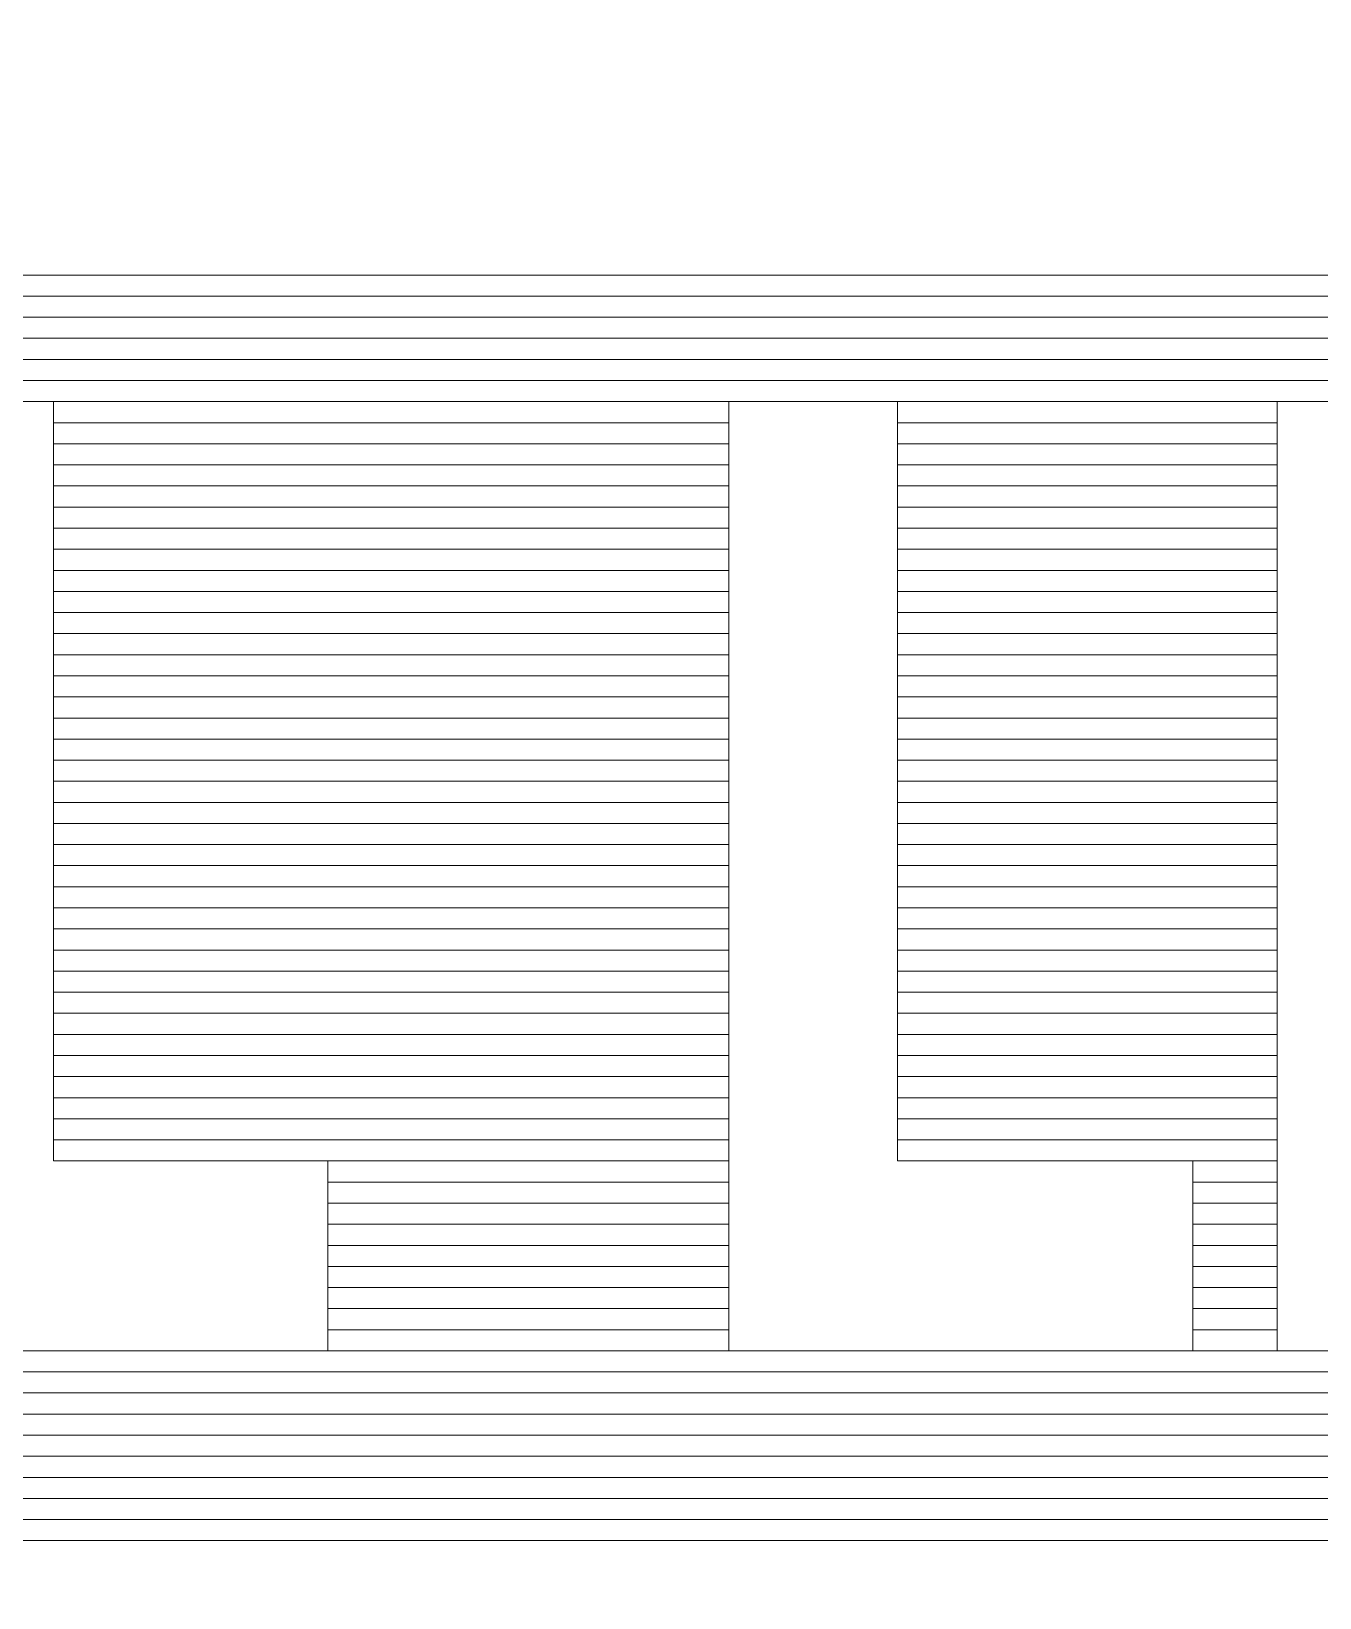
# Model space of a CAD drawing. Header units: millimetres. Extents: x -86 to 67, y -55 to 52.
# Drawn here: x 7.274 to 8.825, y -42.646 to -40.76 of the extents above; entities that cross this region are included whole.
import ezdxf

# ---------------------------------------------------------------- set-up
doc = ezdxf.new("R2010")
doc.units = ezdxf.units.MM
doc.header["$MEASUREMENT"] = 0
doc.layers.add('BG_OUTLINE', color=7, linetype='Continuous')
doc.layers.add('MA_PEN3', color=7, linetype='Continuous')

msp = doc.modelspace()

# ---------------------------------------------------------------- linework, layer by layer
at = {"layer": 'BG_OUTLINE', "color": 3, "lineweight": 9}
msp.add_open_spline([(-60.0926, 34.7331), (-60.0926, 34.7331), (63.7724, 34.7331), (63.7724, 34.7331), (63.7724, 34.7331), (64.585, 34.7336), (65.3646, 34.4113), (65.9396, 33.837), (65.9396, 33.837), (66.5146, 33.2627), (66.8379, 32.4797), (66.8384, 31.667), (66.8384, 31.667), (66.8384, 31.667), (66.8412, -52.28), (66.8412, -52.28), (66.8412, -52.28), (66.8412, -52.28), (66.8384, -52.1933), (66.8384, -52.1933), (66.8384, -52.1933), (66.8389, -53.006), (66.5166, -53.7856), (65.9424, -54.3606), (65.9424, -54.3606), (65.3681, -54.9356), (64.585, -55.2589), (63.7724, -55.2594), (63.7724, -55.2594), (63.7724, -55.2594), (-60.1869, -55.2594), (-60.1869, -55.2594), (-60.1869, -55.2594), (-60.1869, -55.2594), (-60.0853, -55.2518), (-60.0853, -55.2518), (-60.0853, -55.2518), (-60.8979, -55.2523), (-61.6775, -54.9299), (-62.2525, -54.3557), (-62.2525, -54.3557), (-62.8275, -53.7814), (-63.1508, -52.9984), (-63.1513, -52.1857), (-63.1513, -52.1857), (-63.1513, -52.1857), (-63.1587, 31.667), (-63.1587, 31.667), (-63.1587, 31.667), (-63.1592, 32.4797), (-62.8369, 33.2593), (-62.2626, 33.8343), (-62.2626, 33.8343), (-61.6883, 34.4093), (-60.9053, 34.7326), (-60.0926, 34.7331)], degree=3, knots=[0, 0, 0, 0, 0.071429, 0.071429, 0.071429, 0.071429, 0.142857, 0.142857, 0.142857, 0.142857, 0.214286, 0.214286, 0.214286, 0.214286, 0.285714, 0.285714, 0.285714, 0.285714, 0.357143, 0.357143, 0.357143, 0.357143, 0.428571, 0.428571, 0.428571, 0.428571, 0.5, 0.5, 0.5, 0.5, 0.571429, 0.571429, 0.571429, 0.571429, 0.642857, 0.642857, 0.642857, 0.642857, 0.714286, 0.714286, 0.714286, 0.714286, 0.785714, 0.785714, 0.785714, 0.785714, 0.857143, 0.857143, 0.857143, 0.857143, 0.928571, 0.928571, 0.928571, 0.928571, 1, 1, 1, 1], dxfattribs=at)
at = {"layer": 'MA_PEN3', "color": 5, "lineweight": 9}
for points in [[(6.1579, -41.0786), (6.1579, -41.0786), (6.1579, -41.0532), (6.1579, -41.0532), (6.1579, -41.0532), (6.1579, -41.0532), (11.2125, -41.0532), (11.2125, -41.0532), (11.2125, -41.0532), (11.2125, -41.0532), (11.2125, -41.0786), (11.2125, -41.0786), (11.2125, -41.0786), (11.2125, -41.0786), (6.1579, -41.0786), (6.1579, -41.0786)], [(6.1579, -41.104), (6.1579, -41.104), (6.1579, -41.0786), (6.1579, -41.0786), (6.1579, -41.0786), (6.1579, -41.0786), (11.2125, -41.0786), (11.2125, -41.0786), (11.2125, -41.0786), (11.2125, -41.0786), (11.2125, -41.104), (11.2125, -41.104), (11.2125, -41.104), (11.2125, -41.104), (6.1579, -41.104), (6.1579, -41.104)], [(6.1579, -41.1294), (6.1579, -41.1294), (6.1579, -41.104), (6.1579, -41.104), (6.1579, -41.104), (6.1579, -41.104), (11.2125, -41.104), (11.2125, -41.104), (11.2125, -41.104), (11.2125, -41.104), (11.2125, -41.1294), (11.2125, -41.1294), (11.2125, -41.1294), (11.2125, -41.1294), (6.1579, -41.1294), (6.1579, -41.1294)], [(6.1579, -41.1548), (6.1579, -41.1548), (6.1579, -41.1294), (6.1579, -41.1294), (6.1579, -41.1294), (6.1579, -41.1294), (11.2125, -41.1294), (11.2125, -41.1294), (11.2125, -41.1294), (11.2125, -41.1294), (11.2125, -41.1548), (11.2125, -41.1548), (11.2125, -41.1548), (11.2125, -41.1548), (6.1579, -41.1548), (6.1579, -41.1548)], [(6.1579, -41.1802), (6.1579, -41.1802), (6.1579, -41.1548), (6.1579, -41.1548), (6.1579, -41.1548), (6.1579, -41.1548), (11.2125, -41.1548), (11.2125, -41.1548), (11.2125, -41.1548), (11.2125, -41.1548), (11.2125, -41.1802), (11.2125, -41.1802), (11.2125, -41.1802), (11.2125, -41.1802), (6.1579, -41.1802), (6.1579, -41.1802)], [(6.1579, -41.2056), (6.1579, -41.2056), (6.1579, -41.1802), (6.1579, -41.1802), (6.1579, -41.1802), (6.1579, -41.1802), (11.2125, -41.1802), (11.2125, -41.1802), (11.2125, -41.1802), (11.2125, -41.1802), (11.2125, -41.2056), (11.2125, -41.2056), (11.2125, -41.2056), (11.2125, -41.2056), (6.1579, -41.2056), (6.1579, -41.2056)], [(7.3009, -41.231), (7.3009, -41.231), (7.3009, -41.2056), (7.3009, -41.2056), (7.3009, -41.2056), (7.3009, -41.2056), (8.1137, -41.2056), (8.1137, -41.2056), (8.1137, -41.2056), (8.1137, -41.2056), (8.1137, -41.231), (8.1137, -41.231), (8.1137, -41.231), (8.1137, -41.231), (7.3009, -41.231), (7.3009, -41.231)], [(8.3169, -41.231), (8.3169, -41.231), (8.3169, -41.2056), (8.3169, -41.2056), (8.3169, -41.2056), (8.3169, -41.2056), (8.7741, -41.2056), (8.7741, -41.2056), (8.7741, -41.2056), (8.7741, -41.2056), (8.7741, -41.231), (8.7741, -41.231), (8.7741, -41.231), (8.7741, -41.231), (8.3169, -41.231), (8.3169, -41.231)], [(7.3009, -41.2564), (7.3009, -41.2564), (7.3009, -41.231), (7.3009, -41.231), (7.3009, -41.231), (7.3009, -41.231), (8.1137, -41.231), (8.1137, -41.231), (8.1137, -41.231), (8.1137, -41.231), (8.1137, -41.2564), (8.1137, -41.2564), (8.1137, -41.2564), (8.1137, -41.2564), (7.3009, -41.2564), (7.3009, -41.2564)], [(8.3169, -41.2564), (8.3169, -41.2564), (8.3169, -41.231), (8.3169, -41.231), (8.3169, -41.231), (8.3169, -41.231), (8.7741, -41.231), (8.7741, -41.231), (8.7741, -41.231), (8.7741, -41.231), (8.7741, -41.2564), (8.7741, -41.2564), (8.7741, -41.2564), (8.7741, -41.2564), (8.3169, -41.2564), (8.3169, -41.2564)], [(7.3009, -41.2818), (7.3009, -41.2818), (7.3009, -41.2564), (7.3009, -41.2564), (7.3009, -41.2564), (7.3009, -41.2564), (8.1137, -41.2564), (8.1137, -41.2564), (8.1137, -41.2564), (8.1137, -41.2564), (8.1137, -41.2818), (8.1137, -41.2818), (8.1137, -41.2818), (8.1137, -41.2818), (7.3009, -41.2818), (7.3009, -41.2818)], [(8.3169, -41.2818), (8.3169, -41.2818), (8.3169, -41.2564), (8.3169, -41.2564), (8.3169, -41.2564), (8.3169, -41.2564), (8.7741, -41.2564), (8.7741, -41.2564), (8.7741, -41.2564), (8.7741, -41.2564), (8.7741, -41.2818), (8.7741, -41.2818), (8.7741, -41.2818), (8.7741, -41.2818), (8.3169, -41.2818), (8.3169, -41.2818)], [(7.3009, -41.3072), (7.3009, -41.3072), (7.3009, -41.2818), (7.3009, -41.2818), (7.3009, -41.2818), (7.3009, -41.2818), (8.1137, -41.2818), (8.1137, -41.2818), (8.1137, -41.2818), (8.1137, -41.2818), (8.1137, -41.3072), (8.1137, -41.3072), (8.1137, -41.3072), (8.1137, -41.3072), (7.3009, -41.3072), (7.3009, -41.3072)], [(8.3169, -41.3072), (8.3169, -41.3072), (8.3169, -41.2818), (8.3169, -41.2818), (8.3169, -41.2818), (8.3169, -41.2818), (8.7741, -41.2818), (8.7741, -41.2818), (8.7741, -41.2818), (8.7741, -41.2818), (8.7741, -41.3072), (8.7741, -41.3072), (8.7741, -41.3072), (8.7741, -41.3072), (8.3169, -41.3072), (8.3169, -41.3072)], [(7.3009, -41.3326), (7.3009, -41.3326), (7.3009, -41.3072), (7.3009, -41.3072), (7.3009, -41.3072), (7.3009, -41.3072), (8.1137, -41.3072), (8.1137, -41.3072), (8.1137, -41.3072), (8.1137, -41.3072), (8.1137, -41.3326), (8.1137, -41.3326), (8.1137, -41.3326), (8.1137, -41.3326), (7.3009, -41.3326), (7.3009, -41.3326)], [(8.3169, -41.3326), (8.3169, -41.3326), (8.3169, -41.3072), (8.3169, -41.3072), (8.3169, -41.3072), (8.3169, -41.3072), (8.7741, -41.3072), (8.7741, -41.3072), (8.7741, -41.3072), (8.7741, -41.3072), (8.7741, -41.3326), (8.7741, -41.3326), (8.7741, -41.3326), (8.7741, -41.3326), (8.3169, -41.3326), (8.3169, -41.3326)], [(7.3009, -41.358), (7.3009, -41.358), (7.3009, -41.3326), (7.3009, -41.3326), (7.3009, -41.3326), (7.3009, -41.3326), (8.1137, -41.3326), (8.1137, -41.3326), (8.1137, -41.3326), (8.1137, -41.3326), (8.1137, -41.358), (8.1137, -41.358), (8.1137, -41.358), (8.1137, -41.358), (7.3009, -41.358), (7.3009, -41.358)], [(8.3169, -41.358), (8.3169, -41.358), (8.3169, -41.3326), (8.3169, -41.3326), (8.3169, -41.3326), (8.3169, -41.3326), (8.7741, -41.3326), (8.7741, -41.3326), (8.7741, -41.3326), (8.7741, -41.3326), (8.7741, -41.358), (8.7741, -41.358), (8.7741, -41.358), (8.7741, -41.358), (8.3169, -41.358), (8.3169, -41.358)], [(7.3009, -41.3834), (7.3009, -41.3834), (7.3009, -41.358), (7.3009, -41.358), (7.3009, -41.358), (7.3009, -41.358), (8.1137, -41.358), (8.1137, -41.358), (8.1137, -41.358), (8.1137, -41.358), (8.1137, -41.3834), (8.1137, -41.3834), (8.1137, -41.3834), (8.1137, -41.3834), (7.3009, -41.3834), (7.3009, -41.3834)], [(8.3169, -41.3834), (8.3169, -41.3834), (8.3169, -41.358), (8.3169, -41.358), (8.3169, -41.358), (8.3169, -41.358), (8.7741, -41.358), (8.7741, -41.358), (8.7741, -41.358), (8.7741, -41.358), (8.7741, -41.3834), (8.7741, -41.3834), (8.7741, -41.3834), (8.7741, -41.3834), (8.3169, -41.3834), (8.3169, -41.3834)], [(7.3009, -41.4088), (7.3009, -41.4088), (7.3009, -41.3834), (7.3009, -41.3834), (7.3009, -41.3834), (7.3009, -41.3834), (8.1137, -41.3834), (8.1137, -41.3834), (8.1137, -41.3834), (8.1137, -41.3834), (8.1137, -41.4088), (8.1137, -41.4088), (8.1137, -41.4088), (8.1137, -41.4088), (7.3009, -41.4088), (7.3009, -41.4088)], [(8.3169, -41.4088), (8.3169, -41.4088), (8.3169, -41.3834), (8.3169, -41.3834), (8.3169, -41.3834), (8.3169, -41.3834), (8.7741, -41.3834), (8.7741, -41.3834), (8.7741, -41.3834), (8.7741, -41.3834), (8.7741, -41.4088), (8.7741, -41.4088), (8.7741, -41.4088), (8.7741, -41.4088), (8.3169, -41.4088), (8.3169, -41.4088)], [(7.3009, -41.4342), (7.3009, -41.4342), (7.3009, -41.4088), (7.3009, -41.4088), (7.3009, -41.4088), (7.3009, -41.4088), (8.1137, -41.4088), (8.1137, -41.4088), (8.1137, -41.4088), (8.1137, -41.4088), (8.1137, -41.4342), (8.1137, -41.4342), (8.1137, -41.4342), (8.1137, -41.4342), (7.3009, -41.4342), (7.3009, -41.4342)], [(8.3169, -41.4342), (8.3169, -41.4342), (8.3169, -41.4088), (8.3169, -41.4088), (8.3169, -41.4088), (8.3169, -41.4088), (8.7741, -41.4088), (8.7741, -41.4088), (8.7741, -41.4088), (8.7741, -41.4088), (8.7741, -41.4342), (8.7741, -41.4342), (8.7741, -41.4342), (8.7741, -41.4342), (8.3169, -41.4342), (8.3169, -41.4342)], [(7.3009, -41.4596), (7.3009, -41.4596), (7.3009, -41.4342), (7.3009, -41.4342), (7.3009, -41.4342), (7.3009, -41.4342), (8.1137, -41.4342), (8.1137, -41.4342), (8.1137, -41.4342), (8.1137, -41.4342), (8.1137, -41.4596), (8.1137, -41.4596), (8.1137, -41.4596), (8.1137, -41.4596), (7.3009, -41.4596), (7.3009, -41.4596)], [(8.3169, -41.4596), (8.3169, -41.4596), (8.3169, -41.4342), (8.3169, -41.4342), (8.3169, -41.4342), (8.3169, -41.4342), (8.7741, -41.4342), (8.7741, -41.4342), (8.7741, -41.4342), (8.7741, -41.4342), (8.7741, -41.4596), (8.7741, -41.4596), (8.7741, -41.4596), (8.7741, -41.4596), (8.3169, -41.4596), (8.3169, -41.4596)], [(7.3009, -41.485), (7.3009, -41.485), (7.3009, -41.4596), (7.3009, -41.4596), (7.3009, -41.4596), (7.3009, -41.4596), (8.1137, -41.4596), (8.1137, -41.4596), (8.1137, -41.4596), (8.1137, -41.4596), (8.1137, -41.485), (8.1137, -41.485), (8.1137, -41.485), (8.1137, -41.485), (7.3009, -41.485), (7.3009, -41.485)], [(8.3169, -41.485), (8.3169, -41.485), (8.3169, -41.4596), (8.3169, -41.4596), (8.3169, -41.4596), (8.3169, -41.4596), (8.7741, -41.4596), (8.7741, -41.4596), (8.7741, -41.4596), (8.7741, -41.4596), (8.7741, -41.485), (8.7741, -41.485), (8.7741, -41.485), (8.7741, -41.485), (8.3169, -41.485), (8.3169, -41.485)], [(7.3009, -41.5104), (7.3009, -41.5104), (7.3009, -41.485), (7.3009, -41.485), (7.3009, -41.485), (7.3009, -41.485), (8.1137, -41.485), (8.1137, -41.485), (8.1137, -41.485), (8.1137, -41.485), (8.1137, -41.5104), (8.1137, -41.5104), (8.1137, -41.5104), (8.1137, -41.5104), (7.3009, -41.5104), (7.3009, -41.5104)], [(8.3169, -41.5104), (8.3169, -41.5104), (8.3169, -41.485), (8.3169, -41.485), (8.3169, -41.485), (8.3169, -41.485), (8.7741, -41.485), (8.7741, -41.485), (8.7741, -41.485), (8.7741, -41.485), (8.7741, -41.5104), (8.7741, -41.5104), (8.7741, -41.5104), (8.7741, -41.5104), (8.3169, -41.5104), (8.3169, -41.5104)], [(7.3009, -41.5358), (7.3009, -41.5358), (7.3009, -41.5104), (7.3009, -41.5104), (7.3009, -41.5104), (7.3009, -41.5104), (8.1137, -41.5104), (8.1137, -41.5104), (8.1137, -41.5104), (8.1137, -41.5104), (8.1137, -41.5358), (8.1137, -41.5358), (8.1137, -41.5358), (8.1137, -41.5358), (7.3009, -41.5358), (7.3009, -41.5358)], [(8.3169, -41.5358), (8.3169, -41.5358), (8.3169, -41.5104), (8.3169, -41.5104), (8.3169, -41.5104), (8.3169, -41.5104), (8.7741, -41.5104), (8.7741, -41.5104), (8.7741, -41.5104), (8.7741, -41.5104), (8.7741, -41.5358), (8.7741, -41.5358), (8.7741, -41.5358), (8.7741, -41.5358), (8.3169, -41.5358), (8.3169, -41.5358)], [(7.3009, -41.5612), (7.3009, -41.5612), (7.3009, -41.5358), (7.3009, -41.5358), (7.3009, -41.5358), (7.3009, -41.5358), (8.1137, -41.5358), (8.1137, -41.5358), (8.1137, -41.5358), (8.1137, -41.5358), (8.1137, -41.5612), (8.1137, -41.5612), (8.1137, -41.5612), (8.1137, -41.5612), (7.3009, -41.5612), (7.3009, -41.5612)], [(8.3169, -41.5612), (8.3169, -41.5612), (8.3169, -41.5358), (8.3169, -41.5358), (8.3169, -41.5358), (8.3169, -41.5358), (8.7741, -41.5358), (8.7741, -41.5358), (8.7741, -41.5358), (8.7741, -41.5358), (8.7741, -41.5612), (8.7741, -41.5612), (8.7741, -41.5612), (8.7741, -41.5612), (8.3169, -41.5612), (8.3169, -41.5612)], [(7.3009, -41.5866), (7.3009, -41.5866), (7.3009, -41.5612), (7.3009, -41.5612), (7.3009, -41.5612), (7.3009, -41.5612), (8.1137, -41.5612), (8.1137, -41.5612), (8.1137, -41.5612), (8.1137, -41.5612), (8.1137, -41.5866), (8.1137, -41.5866), (8.1137, -41.5866), (8.1137, -41.5866), (7.3009, -41.5866), (7.3009, -41.5866)], [(8.3169, -41.5866), (8.3169, -41.5866), (8.3169, -41.5612), (8.3169, -41.5612), (8.3169, -41.5612), (8.3169, -41.5612), (8.7741, -41.5612), (8.7741, -41.5612), (8.7741, -41.5612), (8.7741, -41.5612), (8.7741, -41.5866), (8.7741, -41.5866), (8.7741, -41.5866), (8.7741, -41.5866), (8.3169, -41.5866), (8.3169, -41.5866)], [(7.3009, -41.612), (7.3009, -41.612), (7.3009, -41.5866), (7.3009, -41.5866), (7.3009, -41.5866), (7.3009, -41.5866), (8.1137, -41.5866), (8.1137, -41.5866), (8.1137, -41.5866), (8.1137, -41.5866), (8.1137, -41.612), (8.1137, -41.612), (8.1137, -41.612), (8.1137, -41.612), (7.3009, -41.612), (7.3009, -41.612)], [(8.3169, -41.612), (8.3169, -41.612), (8.3169, -41.5866), (8.3169, -41.5866), (8.3169, -41.5866), (8.3169, -41.5866), (8.7741, -41.5866), (8.7741, -41.5866), (8.7741, -41.5866), (8.7741, -41.5866), (8.7741, -41.612), (8.7741, -41.612), (8.7741, -41.612), (8.7741, -41.612), (8.3169, -41.612), (8.3169, -41.612)], [(7.3009, -41.6374), (7.3009, -41.6374), (7.3009, -41.612), (7.3009, -41.612), (7.3009, -41.612), (7.3009, -41.612), (8.1137, -41.612), (8.1137, -41.612), (8.1137, -41.612), (8.1137, -41.612), (8.1137, -41.6374), (8.1137, -41.6374), (8.1137, -41.6374), (8.1137, -41.6374), (7.3009, -41.6374), (7.3009, -41.6374)], [(8.3169, -41.6374), (8.3169, -41.6374), (8.3169, -41.612), (8.3169, -41.612), (8.3169, -41.612), (8.3169, -41.612), (8.7741, -41.612), (8.7741, -41.612), (8.7741, -41.612), (8.7741, -41.612), (8.7741, -41.6374), (8.7741, -41.6374), (8.7741, -41.6374), (8.7741, -41.6374), (8.3169, -41.6374), (8.3169, -41.6374)], [(7.3009, -41.6628), (7.3009, -41.6628), (7.3009, -41.6374), (7.3009, -41.6374), (7.3009, -41.6374), (7.3009, -41.6374), (8.1137, -41.6374), (8.1137, -41.6374), (8.1137, -41.6374), (8.1137, -41.6374), (8.1137, -41.6628), (8.1137, -41.6628), (8.1137, -41.6628), (8.1137, -41.6628), (7.3009, -41.6628), (7.3009, -41.6628)], [(8.3169, -41.6628), (8.3169, -41.6628), (8.3169, -41.6374), (8.3169, -41.6374), (8.3169, -41.6374), (8.3169, -41.6374), (8.7741, -41.6374), (8.7741, -41.6374), (8.7741, -41.6374), (8.7741, -41.6374), (8.7741, -41.6628), (8.7741, -41.6628), (8.7741, -41.6628), (8.7741, -41.6628), (8.3169, -41.6628), (8.3169, -41.6628)], [(7.3009, -41.6882), (7.3009, -41.6882), (7.3009, -41.6628), (7.3009, -41.6628), (7.3009, -41.6628), (7.3009, -41.6628), (8.1137, -41.6628), (8.1137, -41.6628), (8.1137, -41.6628), (8.1137, -41.6628), (8.1137, -41.6882), (8.1137, -41.6882), (8.1137, -41.6882), (8.1137, -41.6882), (7.3009, -41.6882), (7.3009, -41.6882)], [(8.3169, -41.6882), (8.3169, -41.6882), (8.3169, -41.6628), (8.3169, -41.6628), (8.3169, -41.6628), (8.3169, -41.6628), (8.7741, -41.6628), (8.7741, -41.6628), (8.7741, -41.6628), (8.7741, -41.6628), (8.7741, -41.6882), (8.7741, -41.6882), (8.7741, -41.6882), (8.7741, -41.6882), (8.3169, -41.6882), (8.3169, -41.6882)], [(7.3009, -41.7136), (7.3009, -41.7136), (7.3009, -41.6882), (7.3009, -41.6882), (7.3009, -41.6882), (7.3009, -41.6882), (8.1137, -41.6882), (8.1137, -41.6882), (8.1137, -41.6882), (8.1137, -41.6882), (8.1137, -41.7136), (8.1137, -41.7136), (8.1137, -41.7136), (8.1137, -41.7136), (7.3009, -41.7136), (7.3009, -41.7136)], [(8.3169, -41.7136), (8.3169, -41.7136), (8.3169, -41.6882), (8.3169, -41.6882), (8.3169, -41.6882), (8.3169, -41.6882), (8.7741, -41.6882), (8.7741, -41.6882), (8.7741, -41.6882), (8.7741, -41.6882), (8.7741, -41.7136), (8.7741, -41.7136), (8.7741, -41.7136), (8.7741, -41.7136), (8.3169, -41.7136), (8.3169, -41.7136)], [(7.3009, -41.739), (7.3009, -41.739), (7.3009, -41.7136), (7.3009, -41.7136), (7.3009, -41.7136), (7.3009, -41.7136), (8.1137, -41.7136), (8.1137, -41.7136), (8.1137, -41.7136), (8.1137, -41.7136), (8.1137, -41.739), (8.1137, -41.739), (8.1137, -41.739), (8.1137, -41.739), (7.3009, -41.739), (7.3009, -41.739)], [(8.3169, -41.739), (8.3169, -41.739), (8.3169, -41.7136), (8.3169, -41.7136), (8.3169, -41.7136), (8.3169, -41.7136), (8.7741, -41.7136), (8.7741, -41.7136), (8.7741, -41.7136), (8.7741, -41.7136), (8.7741, -41.739), (8.7741, -41.739), (8.7741, -41.739), (8.7741, -41.739), (8.3169, -41.739), (8.3169, -41.739)], [(7.3009, -41.7644), (7.3009, -41.7644), (7.3009, -41.739), (7.3009, -41.739), (7.3009, -41.739), (7.3009, -41.739), (8.1137, -41.739), (8.1137, -41.739), (8.1137, -41.739), (8.1137, -41.739), (8.1137, -41.7644), (8.1137, -41.7644), (8.1137, -41.7644), (8.1137, -41.7644), (7.3009, -41.7644), (7.3009, -41.7644)], [(8.3169, -41.7644), (8.3169, -41.7644), (8.3169, -41.739), (8.3169, -41.739), (8.3169, -41.739), (8.3169, -41.739), (8.7741, -41.739), (8.7741, -41.739), (8.7741, -41.739), (8.7741, -41.739), (8.7741, -41.7644), (8.7741, -41.7644), (8.7741, -41.7644), (8.7741, -41.7644), (8.3169, -41.7644), (8.3169, -41.7644)], [(7.3009, -41.7898), (7.3009, -41.7898), (7.3009, -41.7644), (7.3009, -41.7644), (7.3009, -41.7644), (7.3009, -41.7644), (8.1137, -41.7644), (8.1137, -41.7644), (8.1137, -41.7644), (8.1137, -41.7644), (8.1137, -41.7898), (8.1137, -41.7898), (8.1137, -41.7898), (8.1137, -41.7898), (7.3009, -41.7898), (7.3009, -41.7898)], [(8.3169, -41.7898), (8.3169, -41.7898), (8.3169, -41.7644), (8.3169, -41.7644), (8.3169, -41.7644), (8.3169, -41.7644), (8.7741, -41.7644), (8.7741, -41.7644), (8.7741, -41.7644), (8.7741, -41.7644), (8.7741, -41.7898), (8.7741, -41.7898), (8.7741, -41.7898), (8.7741, -41.7898), (8.3169, -41.7898), (8.3169, -41.7898)], [(7.3009, -41.8152), (7.3009, -41.8152), (7.3009, -41.7898), (7.3009, -41.7898), (7.3009, -41.7898), (7.3009, -41.7898), (8.1137, -41.7898), (8.1137, -41.7898), (8.1137, -41.7898), (8.1137, -41.7898), (8.1137, -41.8152), (8.1137, -41.8152), (8.1137, -41.8152), (8.1137, -41.8152), (7.3009, -41.8152), (7.3009, -41.8152)], [(8.3169, -41.8152), (8.3169, -41.8152), (8.3169, -41.7898), (8.3169, -41.7898), (8.3169, -41.7898), (8.3169, -41.7898), (8.7741, -41.7898), (8.7741, -41.7898), (8.7741, -41.7898), (8.7741, -41.7898), (8.7741, -41.8152), (8.7741, -41.8152), (8.7741, -41.8152), (8.7741, -41.8152), (8.3169, -41.8152), (8.3169, -41.8152)], [(7.3009, -41.8406), (7.3009, -41.8406), (7.3009, -41.8152), (7.3009, -41.8152), (7.3009, -41.8152), (7.3009, -41.8152), (8.1137, -41.8152), (8.1137, -41.8152), (8.1137, -41.8152), (8.1137, -41.8152), (8.1137, -41.8406), (8.1137, -41.8406), (8.1137, -41.8406), (8.1137, -41.8406), (7.3009, -41.8406), (7.3009, -41.8406)], [(8.3169, -41.8406), (8.3169, -41.8406), (8.3169, -41.8152), (8.3169, -41.8152), (8.3169, -41.8152), (8.3169, -41.8152), (8.7741, -41.8152), (8.7741, -41.8152), (8.7741, -41.8152), (8.7741, -41.8152), (8.7741, -41.8406), (8.7741, -41.8406), (8.7741, -41.8406), (8.7741, -41.8406), (8.3169, -41.8406), (8.3169, -41.8406)], [(7.3009, -41.866), (7.3009, -41.866), (7.3009, -41.8406), (7.3009, -41.8406), (7.3009, -41.8406), (7.3009, -41.8406), (8.1137, -41.8406), (8.1137, -41.8406), (8.1137, -41.8406), (8.1137, -41.8406), (8.1137, -41.866), (8.1137, -41.866), (8.1137, -41.866), (8.1137, -41.866), (7.3009, -41.866), (7.3009, -41.866)], [(8.3169, -41.866), (8.3169, -41.866), (8.3169, -41.8406), (8.3169, -41.8406), (8.3169, -41.8406), (8.3169, -41.8406), (8.7741, -41.8406), (8.7741, -41.8406), (8.7741, -41.8406), (8.7741, -41.8406), (8.7741, -41.866), (8.7741, -41.866), (8.7741, -41.866), (8.7741, -41.866), (8.3169, -41.866), (8.3169, -41.866)], [(7.3009, -41.8914), (7.3009, -41.8914), (7.3009, -41.866), (7.3009, -41.866), (7.3009, -41.866), (7.3009, -41.866), (8.1137, -41.866), (8.1137, -41.866), (8.1137, -41.866), (8.1137, -41.866), (8.1137, -41.8914), (8.1137, -41.8914), (8.1137, -41.8914), (8.1137, -41.8914), (7.3009, -41.8914), (7.3009, -41.8914)], [(8.3169, -41.8914), (8.3169, -41.8914), (8.3169, -41.866), (8.3169, -41.866), (8.3169, -41.866), (8.3169, -41.866), (8.7741, -41.866), (8.7741, -41.866), (8.7741, -41.866), (8.7741, -41.866), (8.7741, -41.8914), (8.7741, -41.8914), (8.7741, -41.8914), (8.7741, -41.8914), (8.3169, -41.8914), (8.3169, -41.8914)], [(7.3009, -41.9168), (7.3009, -41.9168), (7.3009, -41.8914), (7.3009, -41.8914), (7.3009, -41.8914), (7.3009, -41.8914), (8.1137, -41.8914), (8.1137, -41.8914), (8.1137, -41.8914), (8.1137, -41.8914), (8.1137, -41.9168), (8.1137, -41.9168), (8.1137, -41.9168), (8.1137, -41.9168), (7.3009, -41.9168), (7.3009, -41.9168)], [(8.3169, -41.9168), (8.3169, -41.9168), (8.3169, -41.8914), (8.3169, -41.8914), (8.3169, -41.8914), (8.3169, -41.8914), (8.7741, -41.8914), (8.7741, -41.8914), (8.7741, -41.8914), (8.7741, -41.8914), (8.7741, -41.9168), (8.7741, -41.9168), (8.7741, -41.9168), (8.7741, -41.9168), (8.3169, -41.9168), (8.3169, -41.9168)], [(7.3009, -41.9422), (7.3009, -41.9422), (7.3009, -41.9168), (7.3009, -41.9168), (7.3009, -41.9168), (7.3009, -41.9168), (8.1137, -41.9168), (8.1137, -41.9168), (8.1137, -41.9168), (8.1137, -41.9168), (8.1137, -41.9422), (8.1137, -41.9422), (8.1137, -41.9422), (8.1137, -41.9422), (7.3009, -41.9422), (7.3009, -41.9422)], [(8.3169, -41.9422), (8.3169, -41.9422), (8.3169, -41.9168), (8.3169, -41.9168), (8.3169, -41.9168), (8.3169, -41.9168), (8.7741, -41.9168), (8.7741, -41.9168), (8.7741, -41.9168), (8.7741, -41.9168), (8.7741, -41.9422), (8.7741, -41.9422), (8.7741, -41.9422), (8.7741, -41.9422), (8.3169, -41.9422), (8.3169, -41.9422)], [(7.3009, -41.9676), (7.3009, -41.9676), (7.3009, -41.9422), (7.3009, -41.9422), (7.3009, -41.9422), (7.3009, -41.9422), (8.1137, -41.9422), (8.1137, -41.9422), (8.1137, -41.9422), (8.1137, -41.9422), (8.1137, -41.9676), (8.1137, -41.9676), (8.1137, -41.9676), (8.1137, -41.9676), (7.3009, -41.9676), (7.3009, -41.9676)], [(8.3169, -41.9676), (8.3169, -41.9676), (8.3169, -41.9422), (8.3169, -41.9422), (8.3169, -41.9422), (8.3169, -41.9422), (8.7741, -41.9422), (8.7741, -41.9422), (8.7741, -41.9422), (8.7741, -41.9422), (8.7741, -41.9676), (8.7741, -41.9676), (8.7741, -41.9676), (8.7741, -41.9676), (8.3169, -41.9676), (8.3169, -41.9676)], [(7.3009, -41.993), (7.3009, -41.993), (7.3009, -41.9676), (7.3009, -41.9676), (7.3009, -41.9676), (7.3009, -41.9676), (8.1137, -41.9676), (8.1137, -41.9676), (8.1137, -41.9676), (8.1137, -41.9676), (8.1137, -41.993), (8.1137, -41.993), (8.1137, -41.993), (8.1137, -41.993), (7.3009, -41.993), (7.3009, -41.993)], [(8.3169, -41.993), (8.3169, -41.993), (8.3169, -41.9676), (8.3169, -41.9676), (8.3169, -41.9676), (8.3169, -41.9676), (8.7741, -41.9676), (8.7741, -41.9676), (8.7741, -41.9676), (8.7741, -41.9676), (8.7741, -41.993), (8.7741, -41.993), (8.7741, -41.993), (8.7741, -41.993), (8.3169, -41.993), (8.3169, -41.993)], [(7.3009, -42.0184), (7.3009, -42.0184), (7.3009, -41.993), (7.3009, -41.993), (7.3009, -41.993), (7.3009, -41.993), (8.1137, -41.993), (8.1137, -41.993), (8.1137, -41.993), (8.1137, -41.993), (8.1137, -42.0184), (8.1137, -42.0184), (8.1137, -42.0184), (8.1137, -42.0184), (7.3009, -42.0184), (7.3009, -42.0184)], [(8.3169, -42.0184), (8.3169, -42.0184), (8.3169, -41.993), (8.3169, -41.993), (8.3169, -41.993), (8.3169, -41.993), (8.7741, -41.993), (8.7741, -41.993), (8.7741, -41.993), (8.7741, -41.993), (8.7741, -42.0184), (8.7741, -42.0184), (8.7741, -42.0184), (8.7741, -42.0184), (8.3169, -42.0184), (8.3169, -42.0184)], [(7.3009, -42.0438), (7.3009, -42.0438), (7.3009, -42.0184), (7.3009, -42.0184), (7.3009, -42.0184), (7.3009, -42.0184), (8.1137, -42.0184), (8.1137, -42.0184), (8.1137, -42.0184), (8.1137, -42.0184), (8.1137, -42.0438), (8.1137, -42.0438), (8.1137, -42.0438), (8.1137, -42.0438), (7.3009, -42.0438), (7.3009, -42.0438)], [(8.3169, -42.0438), (8.3169, -42.0438), (8.3169, -42.0184), (8.3169, -42.0184), (8.3169, -42.0184), (8.3169, -42.0184), (8.7741, -42.0184), (8.7741, -42.0184), (8.7741, -42.0184), (8.7741, -42.0184), (8.7741, -42.0438), (8.7741, -42.0438), (8.7741, -42.0438), (8.7741, -42.0438), (8.3169, -42.0438), (8.3169, -42.0438)], [(7.3009, -42.0692), (7.3009, -42.0692), (7.3009, -42.0438), (7.3009, -42.0438), (7.3009, -42.0438), (7.3009, -42.0438), (8.1137, -42.0438), (8.1137, -42.0438), (8.1137, -42.0438), (8.1137, -42.0438), (8.1137, -42.0692), (8.1137, -42.0692), (8.1137, -42.0692), (8.1137, -42.0692), (7.3009, -42.0692), (7.3009, -42.0692)], [(8.3169, -42.0692), (8.3169, -42.0692), (8.3169, -42.0438), (8.3169, -42.0438), (8.3169, -42.0438), (8.3169, -42.0438), (8.7741, -42.0438), (8.7741, -42.0438), (8.7741, -42.0438), (8.7741, -42.0438), (8.7741, -42.0692), (8.7741, -42.0692), (8.7741, -42.0692), (8.7741, -42.0692), (8.3169, -42.0692), (8.3169, -42.0692)], [(7.3009, -42.0946), (7.3009, -42.0946), (7.3009, -42.0692), (7.3009, -42.0692), (7.3009, -42.0692), (7.3009, -42.0692), (8.1137, -42.0692), (8.1137, -42.0692), (8.1137, -42.0692), (8.1137, -42.0692), (8.1137, -42.0946), (8.1137, -42.0946), (8.1137, -42.0946), (8.1137, -42.0946), (7.3009, -42.0946), (7.3009, -42.0946)], [(8.3169, -42.0946), (8.3169, -42.0946), (8.3169, -42.0692), (8.3169, -42.0692), (8.3169, -42.0692), (8.3169, -42.0692), (8.7741, -42.0692), (8.7741, -42.0692), (8.7741, -42.0692), (8.7741, -42.0692), (8.7741, -42.0946), (8.7741, -42.0946), (8.7741, -42.0946), (8.7741, -42.0946), (8.3169, -42.0946), (8.3169, -42.0946)], [(7.3009, -42.12), (7.3009, -42.12), (7.3009, -42.0946), (7.3009, -42.0946), (7.3009, -42.0946), (7.3009, -42.0946), (8.1137, -42.0946), (8.1137, -42.0946), (8.1137, -42.0946), (8.1137, -42.0946), (8.1137, -42.12), (8.1137, -42.12), (8.1137, -42.12), (8.1137, -42.12), (7.3009, -42.12), (7.3009, -42.12)], [(8.3169, -42.12), (8.3169, -42.12), (8.3169, -42.0946), (8.3169, -42.0946), (8.3169, -42.0946), (8.3169, -42.0946), (8.7741, -42.0946), (8.7741, -42.0946), (8.7741, -42.0946), (8.7741, -42.0946), (8.7741, -42.12), (8.7741, -42.12), (8.7741, -42.12), (8.7741, -42.12), (8.3169, -42.12), (8.3169, -42.12)], [(7.6311, -42.1454), (7.6311, -42.1454), (7.6311, -42.12), (7.6311, -42.12), (7.6311, -42.12), (7.6311, -42.12), (8.1137, -42.12), (8.1137, -42.12), (8.1137, -42.12), (8.1137, -42.12), (8.1137, -42.1454), (8.1137, -42.1454), (8.1137, -42.1454), (8.1137, -42.1454), (7.6311, -42.1454), (7.6311, -42.1454)], [(8.6725, -42.1454), (8.6725, -42.1454), (8.6725, -42.12), (8.6725, -42.12), (8.6725, -42.12), (8.6725, -42.12), (8.7741, -42.12), (8.7741, -42.12), (8.7741, -42.12), (8.7741, -42.12), (8.7741, -42.1454), (8.7741, -42.1454), (8.7741, -42.1454), (8.7741, -42.1454), (8.6725, -42.1454), (8.6725, -42.1454)], [(7.6311, -42.1708), (7.6311, -42.1708), (7.6311, -42.1454), (7.6311, -42.1454), (7.6311, -42.1454), (7.6311, -42.1454), (8.1137, -42.1454), (8.1137, -42.1454), (8.1137, -42.1454), (8.1137, -42.1454), (8.1137, -42.1708), (8.1137, -42.1708), (8.1137, -42.1708), (8.1137, -42.1708), (7.6311, -42.1708), (7.6311, -42.1708)], [(8.6725, -42.1708), (8.6725, -42.1708), (8.6725, -42.1454), (8.6725, -42.1454), (8.6725, -42.1454), (8.6725, -42.1454), (8.7741, -42.1454), (8.7741, -42.1454), (8.7741, -42.1454), (8.7741, -42.1454), (8.7741, -42.1708), (8.7741, -42.1708), (8.7741, -42.1708), (8.7741, -42.1708), (8.6725, -42.1708), (8.6725, -42.1708)], [(7.6311, -42.1962), (7.6311, -42.1962), (7.6311, -42.1708), (7.6311, -42.1708), (7.6311, -42.1708), (7.6311, -42.1708), (8.1137, -42.1708), (8.1137, -42.1708), (8.1137, -42.1708), (8.1137, -42.1708), (8.1137, -42.1962), (8.1137, -42.1962), (8.1137, -42.1962), (8.1137, -42.1962), (7.6311, -42.1962), (7.6311, -42.1962)], [(8.6725, -42.1962), (8.6725, -42.1962), (8.6725, -42.1708), (8.6725, -42.1708), (8.6725, -42.1708), (8.6725, -42.1708), (8.7741, -42.1708), (8.7741, -42.1708), (8.7741, -42.1708), (8.7741, -42.1708), (8.7741, -42.1962), (8.7741, -42.1962), (8.7741, -42.1962), (8.7741, -42.1962), (8.6725, -42.1962), (8.6725, -42.1962)], [(7.6311, -42.2216), (7.6311, -42.2216), (7.6311, -42.1962), (7.6311, -42.1962), (7.6311, -42.1962), (7.6311, -42.1962), (8.1137, -42.1962), (8.1137, -42.1962), (8.1137, -42.1962), (8.1137, -42.1962), (8.1137, -42.2216), (8.1137, -42.2216), (8.1137, -42.2216), (8.1137, -42.2216), (7.6311, -42.2216), (7.6311, -42.2216)], [(8.6725, -42.2216), (8.6725, -42.2216), (8.6725, -42.1962), (8.6725, -42.1962), (8.6725, -42.1962), (8.6725, -42.1962), (8.7741, -42.1962), (8.7741, -42.1962), (8.7741, -42.1962), (8.7741, -42.1962), (8.7741, -42.2216), (8.7741, -42.2216), (8.7741, -42.2216), (8.7741, -42.2216), (8.6725, -42.2216), (8.6725, -42.2216)], [(7.6311, -42.247), (7.6311, -42.247), (7.6311, -42.2216), (7.6311, -42.2216), (7.6311, -42.2216), (7.6311, -42.2216), (8.1137, -42.2216), (8.1137, -42.2216), (8.1137, -42.2216), (8.1137, -42.2216), (8.1137, -42.247), (8.1137, -42.247), (8.1137, -42.247), (8.1137, -42.247), (7.6311, -42.247), (7.6311, -42.247)], [(8.6725, -42.247), (8.6725, -42.247), (8.6725, -42.2216), (8.6725, -42.2216), (8.6725, -42.2216), (8.6725, -42.2216), (8.7741, -42.2216), (8.7741, -42.2216), (8.7741, -42.2216), (8.7741, -42.2216), (8.7741, -42.247), (8.7741, -42.247), (8.7741, -42.247), (8.7741, -42.247), (8.6725, -42.247), (8.6725, -42.247)], [(7.6311, -42.2724), (7.6311, -42.2724), (7.6311, -42.247), (7.6311, -42.247), (7.6311, -42.247), (7.6311, -42.247), (8.1137, -42.247), (8.1137, -42.247), (8.1137, -42.247), (8.1137, -42.247), (8.1137, -42.2724), (8.1137, -42.2724), (8.1137, -42.2724), (8.1137, -42.2724), (7.6311, -42.2724), (7.6311, -42.2724)], [(8.6725, -42.2724), (8.6725, -42.2724), (8.6725, -42.247), (8.6725, -42.247), (8.6725, -42.247), (8.6725, -42.247), (8.7741, -42.247), (8.7741, -42.247), (8.7741, -42.247), (8.7741, -42.247), (8.7741, -42.2724), (8.7741, -42.2724), (8.7741, -42.2724), (8.7741, -42.2724), (8.6725, -42.2724), (8.6725, -42.2724)], [(7.6311, -42.2978), (7.6311, -42.2978), (7.6311, -42.2724), (7.6311, -42.2724), (7.6311, -42.2724), (7.6311, -42.2724), (8.1137, -42.2724), (8.1137, -42.2724), (8.1137, -42.2724), (8.1137, -42.2724), (8.1137, -42.2978), (8.1137, -42.2978), (8.1137, -42.2978), (8.1137, -42.2978), (7.6311, -42.2978), (7.6311, -42.2978)], [(8.6725, -42.2978), (8.6725, -42.2978), (8.6725, -42.2724), (8.6725, -42.2724), (8.6725, -42.2724), (8.6725, -42.2724), (8.7741, -42.2724), (8.7741, -42.2724), (8.7741, -42.2724), (8.7741, -42.2724), (8.7741, -42.2978), (8.7741, -42.2978), (8.7741, -42.2978), (8.7741, -42.2978), (8.6725, -42.2978), (8.6725, -42.2978)], [(7.6311, -42.3232), (7.6311, -42.3232), (7.6311, -42.2978), (7.6311, -42.2978), (7.6311, -42.2978), (7.6311, -42.2978), (8.1137, -42.2978), (8.1137, -42.2978), (8.1137, -42.2978), (8.1137, -42.2978), (8.1137, -42.3232), (8.1137, -42.3232), (8.1137, -42.3232), (8.1137, -42.3232), (7.6311, -42.3232), (7.6311, -42.3232)], [(8.6725, -42.3232), (8.6725, -42.3232), (8.6725, -42.2978), (8.6725, -42.2978), (8.6725, -42.2978), (8.6725, -42.2978), (8.7741, -42.2978), (8.7741, -42.2978), (8.7741, -42.2978), (8.7741, -42.2978), (8.7741, -42.3232), (8.7741, -42.3232), (8.7741, -42.3232), (8.7741, -42.3232), (8.6725, -42.3232), (8.6725, -42.3232)], [(7.6311, -42.3486), (7.6311, -42.3486), (7.6311, -42.3232), (7.6311, -42.3232), (7.6311, -42.3232), (7.6311, -42.3232), (8.1137, -42.3232), (8.1137, -42.3232), (8.1137, -42.3232), (8.1137, -42.3232), (8.1137, -42.3486), (8.1137, -42.3486), (8.1137, -42.3486), (8.1137, -42.3486), (7.6311, -42.3486), (7.6311, -42.3486)], [(8.6725, -42.3486), (8.6725, -42.3486), (8.6725, -42.3232), (8.6725, -42.3232), (8.6725, -42.3232), (8.6725, -42.3232), (8.7741, -42.3232), (8.7741, -42.3232), (8.7741, -42.3232), (8.7741, -42.3232), (8.7741, -42.3486), (8.7741, -42.3486), (8.7741, -42.3486), (8.7741, -42.3486), (8.6725, -42.3486), (8.6725, -42.3486)], [(6.1579, -42.374), (6.1579, -42.374), (6.1579, -42.3486), (6.1579, -42.3486), (6.1579, -42.3486), (6.1579, -42.3486), (11.2125, -42.3486), (11.2125, -42.3486), (11.2125, -42.3486), (11.2125, -42.3486), (11.2125, -42.374), (11.2125, -42.374), (11.2125, -42.374), (11.2125, -42.374), (6.1579, -42.374), (6.1579, -42.374)], [(6.1579, -42.3994), (6.1579, -42.3994), (6.1579, -42.374), (6.1579, -42.374), (6.1579, -42.374), (6.1579, -42.374), (11.2125, -42.374), (11.2125, -42.374), (11.2125, -42.374), (11.2125, -42.374), (11.2125, -42.3994), (11.2125, -42.3994), (11.2125, -42.3994), (11.2125, -42.3994), (6.1579, -42.3994), (6.1579, -42.3994)], [(6.1579, -42.4248), (6.1579, -42.4248), (6.1579, -42.3994), (6.1579, -42.3994), (6.1579, -42.3994), (6.1579, -42.3994), (11.2125, -42.3994), (11.2125, -42.3994), (11.2125, -42.3994), (11.2125, -42.3994), (11.2125, -42.4248), (11.2125, -42.4248), (11.2125, -42.4248), (11.2125, -42.4248), (6.1579, -42.4248), (6.1579, -42.4248)], [(6.1579, -42.4502), (6.1579, -42.4502), (6.1579, -42.4248), (6.1579, -42.4248), (6.1579, -42.4248), (6.1579, -42.4248), (11.2125, -42.4248), (11.2125, -42.4248), (11.2125, -42.4248), (11.2125, -42.4248), (11.2125, -42.4502), (11.2125, -42.4502), (11.2125, -42.4502), (11.2125, -42.4502), (6.1579, -42.4502), (6.1579, -42.4502)], [(6.1579, -42.4756), (6.1579, -42.4756), (6.1579, -42.4502), (6.1579, -42.4502), (6.1579, -42.4502), (6.1579, -42.4502), (11.2125, -42.4502), (11.2125, -42.4502), (11.2125, -42.4502), (11.2125, -42.4502), (11.2125, -42.4756), (11.2125, -42.4756), (11.2125, -42.4756), (11.2125, -42.4756), (6.1579, -42.4756), (6.1579, -42.4756)], [(6.1579, -42.501), (6.1579, -42.501), (6.1579, -42.4756), (6.1579, -42.4756), (6.1579, -42.4756), (6.1579, -42.4756), (11.2125, -42.4756), (11.2125, -42.4756), (11.2125, -42.4756), (11.2125, -42.4756), (11.2125, -42.501), (11.2125, -42.501), (11.2125, -42.501), (11.2125, -42.501), (6.1579, -42.501), (6.1579, -42.501)], [(6.1579, -42.5264), (6.1579, -42.5264), (6.1579, -42.501), (6.1579, -42.501), (6.1579, -42.501), (6.1579, -42.501), (11.2125, -42.501), (11.2125, -42.501), (11.2125, -42.501), (11.2125, -42.501), (11.2125, -42.5264), (11.2125, -42.5264), (11.2125, -42.5264), (11.2125, -42.5264), (6.1579, -42.5264), (6.1579, -42.5264)], [(6.1579, -42.5518), (6.1579, -42.5518), (6.1579, -42.5264), (6.1579, -42.5264), (6.1579, -42.5264), (6.1579, -42.5264), (11.2125, -42.5264), (11.2125, -42.5264), (11.2125, -42.5264), (11.2125, -42.5264), (11.2125, -42.5518), (11.2125, -42.5518), (11.2125, -42.5518), (11.2125, -42.5518), (6.1579, -42.5518), (6.1579, -42.5518)], [(6.1579, -42.5772), (6.1579, -42.5772), (6.1579, -42.5518), (6.1579, -42.5518), (6.1579, -42.5518), (6.1579, -42.5518), (11.2125, -42.5518), (11.2125, -42.5518), (11.2125, -42.5518), (11.2125, -42.5518), (11.2125, -42.5772), (11.2125, -42.5772), (11.2125, -42.5772), (11.2125, -42.5772), (6.1579, -42.5772), (6.1579, -42.5772)]]:
    msp.add_open_spline(points, degree=3, knots=[0, 0, 0, 0, 0.25, 0.25, 0.25, 0.25, 0.5, 0.5, 0.5, 0.5, 0.75, 0.75, 0.75, 0.75, 1, 1, 1, 1], dxfattribs=at)

doc.saveas('drawing.dxf')
